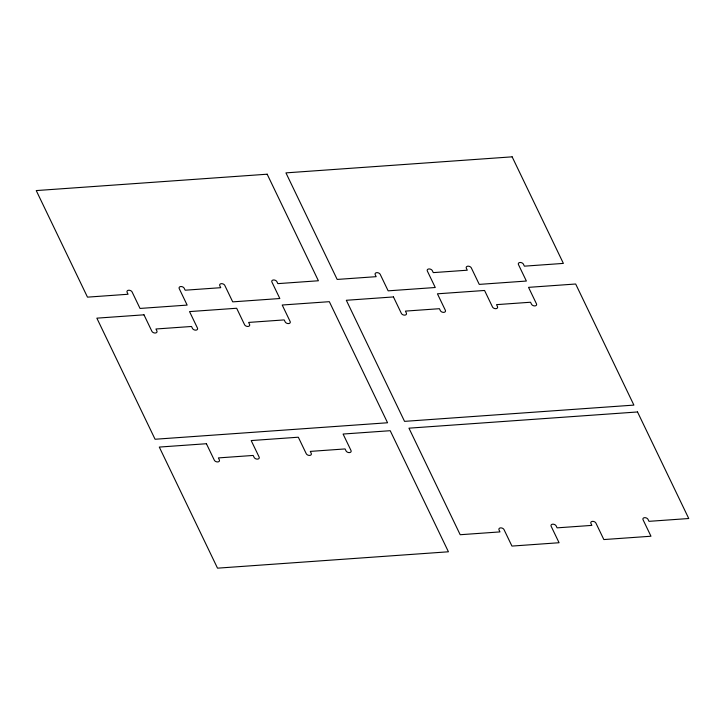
<?xml version="1.0" encoding="UTF-8"?>
<svg xmlns="http://www.w3.org/2000/svg" width="725" height="725" viewBox="0 0 725 725"><rect width="100%" height="100%" fill="white"/><g stroke="black" fill="none" stroke-linecap="round" stroke-linejoin="round"><path stroke-width="1.09" d="M267.172 174.208L36.25 190.575L87.48 297.141L128.053 294.259L127.129 292.338A2.746 1.803 19.3 0 1 128.697 290.236A2.746 1.803 19.3 0 1 132.113 291.985L140.025 308.442L187.15 305.098L179.238 288.641A2.746 1.803 19.3 0 1 180.806 286.538A2.746 1.803 19.3 0 1 184.222 288.287L185.156 290.208L220.735 287.689L219.811 285.768A2.746 1.803 19.3 0 1 221.379 283.665A2.746 1.803 19.3 0 1 224.795 285.414L232.707 301.863L279.832 298.528L271.92 282.07A2.746 1.803 19.3 0 1 273.488 279.968A2.746 1.803 19.3 0 1 276.905 281.717L277.829 283.638L318.402 280.765L267.172 174.208M512.14 156.836L285.94 172.876L337.17 279.433L376.166 276.669L375.242 274.748A2.746 1.803 19.3 0 1 376.81 272.645A2.746 1.803 19.3 0 1 380.226 274.394L388.138 290.843L435.263 287.508L427.351 271.05A2.746 1.803 19.3 0 1 428.928 268.948A2.746 1.803 19.3 0 1 432.345 270.697L433.269 272.618L467.281 270.208L466.347 268.286A2.746 1.803 19.3 0 1 467.924 266.184A2.746 1.803 19.3 0 1 471.341 267.933L479.252 284.39L526.377 281.046L518.466 264.589A2.746 1.803 19.3 0 1 520.033 262.486A2.746 1.803 19.3 0 1 523.45 264.235L524.374 266.166L563.379 263.402L512.14 156.836M393.448 296.933L346.323 300.277L404.541 421.361L633.895 405.103L575.668 284.01L528.543 287.354L536.455 303.811A2.746 1.803 19.3 0 1 534.887 305.914A2.746 1.803 19.3 0 1 531.47 304.165L530.546 302.234L496.534 304.645L497.459 306.575A2.746 1.803 19.3 0 1 495.891 308.678A2.746 1.803 19.3 0 1 492.474 306.929L484.563 290.471L437.438 293.815L445.349 310.273A2.746 1.803 19.3 0 1 443.782 312.366A2.746 1.803 19.3 0 1 440.356 310.626L439.432 308.696L405.429 311.107L406.353 313.037A2.746 1.803 19.3 0 1 404.786 315.13A2.746 1.803 19.3 0 1 401.36 313.39L393.448 296.933M143.976 314.822L96.851 318.157L155.068 439.25L387.558 422.766L329.34 301.682L282.206 305.017L290.127 321.474A2.746 1.803 19.3 0 1 288.55 323.577A2.746 1.803 19.3 0 1 285.133 321.827L284.209 319.906L248.63 322.426L249.554 324.356A2.746 1.803 19.3 0 1 247.986 326.449A2.746 1.803 19.3 0 1 244.57 324.709L236.658 308.252L189.533 311.587L197.445 328.044A2.746 1.803 19.3 0 1 195.868 330.147A2.746 1.803 19.3 0 1 192.451 328.398L191.527 326.477L155.948 328.996L156.872 330.926A2.746 1.803 19.3 0 1 155.304 333.02A2.746 1.803 19.3 0 1 151.887 331.28L143.976 314.822M637.52 411.963L408.954 428.167L460.185 534.724L499.969 531.905L499.045 529.975A2.746 1.803 19.3 0 1 500.612 527.882A2.746 1.803 19.3 0 1 504.029 529.622L511.941 546.079L559.075 542.735L551.154 526.287A2.746 1.803 19.3 0 1 552.731 524.184A2.746 1.803 19.3 0 1 556.147 525.933L557.072 527.854L591.863 525.389L590.938 523.459A2.746 1.803 19.3 0 1 592.506 521.366A2.746 1.803 19.3 0 1 595.932 523.106L603.843 539.563L650.968 536.228L643.057 519.771A2.746 1.803 19.3 0 1 644.625 517.668A2.746 1.803 19.3 0 1 648.041 519.417L648.966 521.338L688.75 518.52L637.52 411.963M206.417 443.727L159.292 447.071L217.518 568.164L448.431 551.788L390.213 430.704L343.088 434.039L351 450.497A2.746 1.803 19.3 0 1 349.432 452.599A2.746 1.803 19.3 0 1 346.006 450.85L345.082 448.929L310.291 451.394L311.215 453.315A2.746 1.803 19.3 0 1 309.647 455.418A2.746 1.803 19.3 0 1 306.231 453.669L298.319 437.211L251.185 440.555L259.106 457.013A2.746 1.803 19.3 0 1 257.529 459.115A2.746 1.803 19.3 0 1 254.112 457.366L253.188 455.445L218.397 457.91L219.322 459.831A2.746 1.803 19.3 0 1 217.754 461.934A2.746 1.803 19.3 0 1 214.328 460.185L206.417 443.727"/></g></svg>
